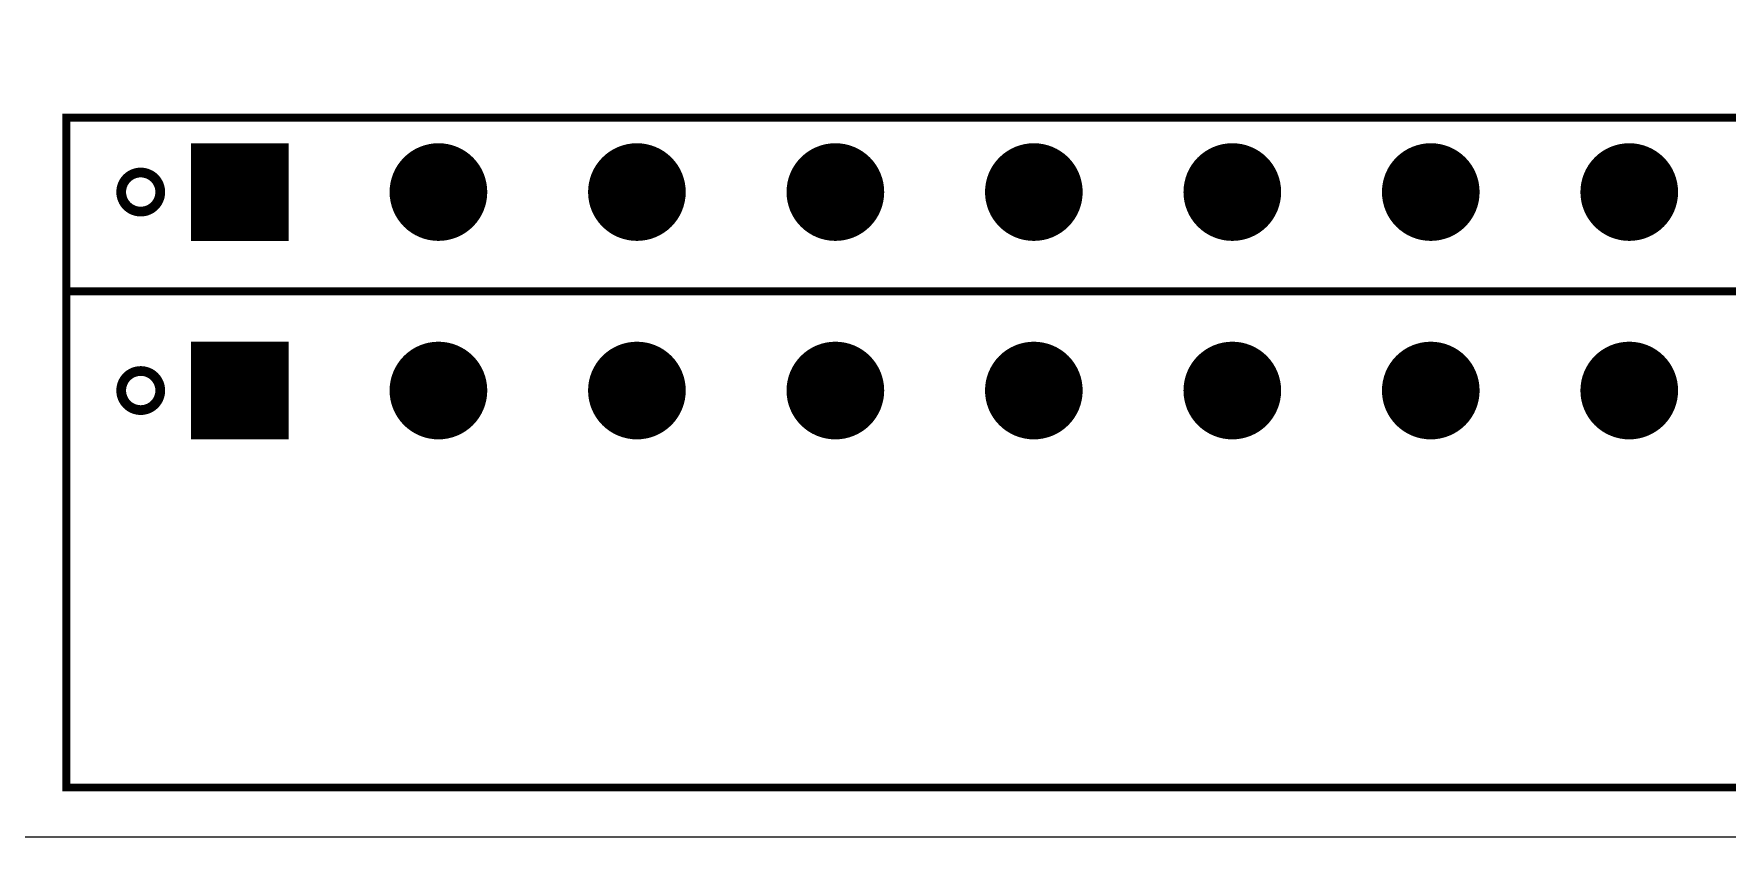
# Model space of a CAD drawing. Extents: x 51 to 816, y 111 to 274.
# Drawn here: x 87.6 to 141.8, y 122.9 to 148.6 of the extents above; entities that cross this region are included whole.
import ezdxf

# ---------------------------------------------------------------- set-up
doc = ezdxf.new("R2010")
doc.units = 0
doc.header["$MEASUREMENT"] = 0
doc.layers.add('BOARD', color=7, linetype='Continuous')
doc.layers.add('TOP', color=7, linetype='Continuous')

msp = doc.modelspace()

# ---------------------------------------------------------------- linework, layer by layer
at = {"layer": 'BOARD'}
msp.add_lwpolyline([(63.2722, 251.484), (354.4197, 251.484), (354.4197, 122.8965), (63.2722, 122.8965)], close=True, dxfattribs=at)
at = {"layer": 'TOP'}
for points, const_width in [([(195.0347, 145.9153), (88.6722, 145.9153), (88.6722, 124.484), (195.0347, 124.484)], 0.25), ([(92.7285, 145.034), (95.7285, 145.034), (95.7285, 142.034), (92.7285, 142.034)], 0.125), ([(88.6722, 140.359), (195.0347, 140.359), (195.0347, 124.484), (88.6722, 124.484)], 0.25), ([(92.7285, 138.684), (95.7285, 138.684), (95.7285, 135.684), (92.7285, 135.684)], 0.125)]:
    msp.add_lwpolyline(points, close=True, dxfattribs=dict(at, const_width=const_width))
for points, const_width in [([(92.8035, 145.034), (92.8035, 142.034)], 0.125), ([(92.9285, 145.034), (92.9285, 142.034)], 0.125), ([(93.0535, 145.034), (93.0535, 142.034)], 0.125), ([(93.1785, 145.034), (93.1785, 142.034)], 0.125), ([(93.3035, 145.034), (93.3035, 142.034)], 0.125), ([(93.4285, 145.034), (93.4285, 142.034)], 0.125), ([(93.5535, 145.034), (93.5535, 142.034)], 0.125), ([(93.6785, 145.034), (93.6785, 142.034)], 0.125), ([(93.8035, 145.034), (93.8035, 142.034)], 0.125), ([(93.9285, 145.034), (93.9285, 142.034)], 0.125), ([(94.0535, 145.034), (94.0535, 142.034)], 0.125), ([(94.1785, 145.034), (94.1785, 142.034)], 0.125), ([(94.3035, 145.034), (94.3035, 142.034)], 0.125), ([(94.4285, 145.034), (94.4285, 142.034)], 0.125), ([(94.5535, 145.034), (94.5535, 142.034)], 0.125), ([(94.6785, 145.034), (94.6785, 142.034)], 0.125), ([(94.8035, 145.034), (94.8035, 142.034)], 0.125), ([(94.9285, 145.034), (94.9285, 142.034)], 0.125), ([(95.0535, 145.034), (95.0535, 142.034)], 0.125), ([(95.1785, 145.034), (95.1785, 142.034)], 0.125), ([(95.3035, 145.034), (95.3035, 142.034)], 0.125), ([(95.4285, 145.034), (95.4285, 142.034)], 0.125), ([(95.5535, 145.034), (95.5535, 142.034)], 0.125), ([(95.6785, 145.034), (95.6785, 142.034)], 0.125), ([(99.5535, 144.629), (99.5535, 142.439)], 0.125), ([(99.6785, 144.734), (99.6785, 142.334)], 0.125), ([(99.8035, 144.8178), (99.8035, 142.2503)], 0.125), ([(99.9285, 144.8853), (99.9285, 142.1828)], 0.125), ([(100.0535, 144.939), (100.0535, 142.129)], 0.125), ([(100.1785, 144.979), (100.1785, 142.089)], 0.125), ([(100.3035, 145.0078), (100.3035, 142.0603)], 0.125), ([(100.4285, 145.0253), (100.4285, 142.0428)], 0.125), ([(100.5535, 145.0328), (100.5535, 142.0353)], 0.125), ([(100.6785, 145.0303), (100.6785, 142.0378)], 0.125), ([(100.8035, 145.0165), (100.8035, 142.0515)], 0.125), ([(100.9285, 144.9915), (100.9285, 142.0765)], 0.125), ([(101.0535, 144.9565), (101.0535, 142.1115)], 0.125), ([(101.1785, 144.9078), (101.1785, 142.1603)], 0.125), ([(101.3035, 144.8465), (101.3035, 142.2215)], 0.125), ([(101.4285, 144.769), (101.4285, 142.299)], 0.125), ([(101.5535, 144.6728), (101.5535, 142.3953)], 0.125), ([(105.9285, 144.6515), (105.9285, 142.4165)], 0.125), ([(106.0535, 144.7515), (106.0535, 142.3165)], 0.125), ([(106.1785, 144.8328), (106.1785, 142.2353)], 0.125), ([(106.3035, 144.8965), (106.3035, 142.1715)], 0.125), ([(106.4285, 144.9478), (106.4285, 142.1203)], 0.125), ([(106.5535, 144.9853), (106.5535, 142.0828)], 0.125), ([(106.6785, 145.0128), (106.6785, 142.0553)], 0.125), ([(106.8035, 145.0278), (106.8035, 142.0403)], 0.125), ([(106.9285, 145.034), (106.9285, 142.034)], 0.125), ([(107.0535, 145.0278), (107.0535, 142.0403)], 0.125), ([(107.1785, 145.0128), (107.1785, 142.0553)], 0.125), ([(107.3035, 144.9853), (107.3035, 142.0828)], 0.125), ([(107.4285, 144.9478), (107.4285, 142.1203)], 0.125), ([(107.5535, 144.8965), (107.5535, 142.1715)], 0.125), ([(107.6785, 144.8328), (107.6785, 142.2353)], 0.125), ([(107.8035, 144.7515), (107.8035, 142.3165)], 0.125), ([(107.9285, 144.6515), (107.9285, 142.4165)], 0.125), ([(112.3035, 144.6728), (112.3035, 142.3953)], 0.125), ([(112.4285, 144.769), (112.4285, 142.299)], 0.125), ([(112.5535, 144.8465), (112.5535, 142.2215)], 0.125), ([(112.6785, 144.9078), (112.6785, 142.1603)], 0.125), ([(112.8035, 144.9565), (112.8035, 142.1115)], 0.125), ([(112.9285, 144.9915), (112.9285, 142.0765)], 0.125), ([(113.0535, 145.0165), (113.0535, 142.0515)], 0.125), ([(113.1785, 145.0303), (113.1785, 142.0378)], 0.125), ([(113.3035, 145.0328), (113.3035, 142.0353)], 0.125), ([(113.4285, 145.0253), (113.4285, 142.0428)], 0.125), ([(113.5535, 145.0078), (113.5535, 142.0603)], 0.125), ([(113.6785, 144.979), (113.6785, 142.089)], 0.125), ([(113.8035, 144.939), (113.8035, 142.129)], 0.125), ([(113.9285, 144.8853), (113.9285, 142.1828)], 0.125), ([(114.0535, 144.8178), (114.0535, 142.2503)], 0.125), ([(114.1785, 144.734), (114.1785, 142.334)], 0.125), ([(114.3035, 144.629), (114.3035, 142.439)], 0.125), ([(118.6785, 144.694), (118.6785, 142.374)], 0.125), ([(118.8035, 144.7865), (118.8035, 142.2815)], 0.125), ([(118.9285, 144.8603), (118.9285, 142.2078)], 0.125), ([(119.0535, 144.919), (119.0535, 142.149)], 0.125), ([(119.1785, 144.964), (119.1785, 142.104)], 0.125), ([(119.3035, 144.9978), (119.3035, 142.0703)], 0.125), ([(119.4285, 145.0203), (119.4285, 142.0478)], 0.125), ([(119.5535, 145.0315), (119.5535, 142.0365)], 0.125), ([(119.6785, 145.0328), (119.6785, 142.0353)], 0.125), ([(119.8035, 145.0228), (119.8035, 142.0453)], 0.125), ([(119.9285, 145.0028), (119.9285, 142.0653)], 0.125), ([(120.0535, 144.9715), (120.0535, 142.0965)], 0.125), ([(120.1785, 144.929), (120.1785, 142.139)], 0.125), ([(120.3035, 144.8728), (120.3035, 142.1953)], 0.125), ([(120.4285, 144.8028), (120.4285, 142.2653)], 0.125), ([(120.5535, 144.714), (120.5535, 142.354)], 0.125), ([(120.6785, 144.604), (120.6785, 142.464)], 0.125), ([(124.9285, 144.604), (124.9285, 142.464)], 0.125), ([(125.0535, 144.714), (125.0535, 142.354)], 0.125), ([(125.1785, 144.8028), (125.1785, 142.2653)], 0.125), ([(125.3035, 144.8728), (125.3035, 142.1953)], 0.125), ([(125.4285, 144.929), (125.4285, 142.139)], 0.125), ([(125.5535, 144.9715), (125.5535, 142.0965)], 0.125), ([(125.6785, 145.0028), (125.6785, 142.0653)], 0.125), ([(125.8035, 145.0228), (125.8035, 142.0453)], 0.125), ([(125.9285, 145.0328), (125.9285, 142.0353)], 0.125), ([(126.0535, 145.0315), (126.0535, 142.0365)], 0.125), ([(126.1785, 145.0203), (126.1785, 142.0478)], 0.125), ([(126.3035, 144.9978), (126.3035, 142.0703)], 0.125), ([(126.4285, 144.964), (126.4285, 142.104)], 0.125), ([(126.5535, 144.919), (126.5535, 142.149)], 0.125), ([(126.6785, 144.8603), (126.6785, 142.2078)], 0.125), ([(126.8035, 144.7865), (126.8035, 142.2815)], 0.125), ([(126.9285, 144.694), (126.9285, 142.374)], 0.125), ([(131.3035, 144.629), (131.3035, 142.439)], 0.125), ([(131.4285, 144.734), (131.4285, 142.334)], 0.125), ([(131.5535, 144.8178), (131.5535, 142.2503)], 0.125), ([(131.6785, 144.8853), (131.6785, 142.1828)], 0.125), ([(131.8035, 144.939), (131.8035, 142.129)], 0.125), ([(131.9285, 144.979), (131.9285, 142.089)], 0.125), ([(132.0535, 145.0078), (132.0535, 142.0603)], 0.125), ([(132.1785, 145.0253), (132.1785, 142.0428)], 0.125), ([(132.3035, 145.0328), (132.3035, 142.0353)], 0.125), ([(132.4285, 145.0303), (132.4285, 142.0378)], 0.125), ([(132.5535, 145.0165), (132.5535, 142.0515)], 0.125), ([(132.6785, 144.9915), (132.6785, 142.0765)], 0.125), ([(132.8035, 144.9565), (132.8035, 142.1115)], 0.125), ([(132.9285, 144.9078), (132.9285, 142.1603)], 0.125), ([(133.0535, 144.8465), (133.0535, 142.2215)], 0.125), ([(133.1785, 144.769), (133.1785, 142.299)], 0.125), ([(133.3035, 144.6728), (133.3035, 142.3953)], 0.125), ([(137.6785, 144.6515), (137.6785, 142.4165)], 0.125), ([(137.8035, 144.7515), (137.8035, 142.3165)], 0.125), ([(137.9285, 144.8328), (137.9285, 142.2353)], 0.125), ([(138.0535, 144.8965), (138.0535, 142.1715)], 0.125), ([(138.1785, 144.9478), (138.1785, 142.1203)], 0.125), ([(138.3035, 144.9853), (138.3035, 142.0828)], 0.125), ([(138.4285, 145.0128), (138.4285, 142.0553)], 0.125), ([(138.5535, 145.0278), (138.5535, 142.0403)], 0.125), ([(138.6785, 145.034), (138.6785, 142.034)], 0.125), ([(138.8035, 145.0278), (138.8035, 142.0403)], 0.125), ([(138.9285, 145.0128), (138.9285, 142.0553)], 0.125), ([(139.0535, 144.9853), (139.0535, 142.0828)], 0.125), ([(139.1785, 144.9478), (139.1785, 142.1203)], 0.125), ([(139.3035, 144.8965), (139.3035, 142.1715)], 0.125), ([(139.4285, 144.8328), (139.4285, 142.2353)], 0.125), ([(139.5535, 144.7515), (139.5535, 142.3165)], 0.125), ([(139.6785, 144.6515), (139.6785, 142.4165)], 0.125), ([(99.1785, 144.0715), (99.1785, 142.9965)], 0.125), ([(99.3035, 144.324), (99.3035, 142.744)], 0.125), ([(99.4285, 144.4965), (99.4285, 142.5715)], 0.125), ([(101.6785, 144.5528), (101.6785, 142.5153)], 0.125), ([(101.8035, 144.399), (101.8035, 142.669)], 0.125), ([(101.9285, 144.1878), (101.9285, 142.8803)], 0.125), ([(105.5535, 144.1328), (105.5535, 142.9353)], 0.125), ([(105.6785, 144.3628), (105.6785, 142.7053)], 0.125), ([(105.8035, 144.5253), (105.8035, 142.5428)], 0.125), ([(108.0535, 144.5253), (108.0535, 142.5428)], 0.125), ([(108.1785, 144.3628), (108.1785, 142.7053)], 0.125), ([(108.3035, 144.1328), (108.3035, 142.9353)], 0.125), ([(111.9285, 144.1878), (111.9285, 142.8803)], 0.125), ([(112.0535, 144.399), (112.0535, 142.669)], 0.125), ([(112.1785, 144.5528), (112.1785, 142.5153)], 0.125), ([(114.4285, 144.4965), (114.4285, 142.5715)], 0.125), ([(114.5535, 144.324), (114.5535, 142.744)], 0.125), ([(114.6785, 144.0715), (114.6785, 142.9965)], 0.125), ([(118.3035, 144.2365), (118.3035, 142.8315)], 0.125), ([(118.4285, 144.434), (118.4285, 142.634)], 0.125), ([(118.5535, 144.579), (118.5535, 142.489)], 0.125), ([(120.8035, 144.4653), (120.8035, 142.6028)], 0.125), ([(120.9285, 144.2815), (120.9285, 142.7865)], 0.125), ([(124.6785, 144.2815), (124.6785, 142.7865)], 0.125), ([(124.8035, 144.4653), (124.8035, 142.6028)], 0.125), ([(127.0535, 144.579), (127.0535, 142.489)], 0.125), ([(127.1785, 144.434), (127.1785, 142.634)], 0.125), ([(127.3035, 144.2365), (127.3035, 142.8315)], 0.125), ([(130.9285, 144.0715), (130.9285, 142.9965)], 0.125), ([(131.0535, 144.324), (131.0535, 142.744)], 0.125), ([(131.1785, 144.4965), (131.1785, 142.5715)], 0.125), ([(133.4285, 144.5528), (133.4285, 142.5153)], 0.125), ([(133.5535, 144.399), (133.5535, 142.669)], 0.125), ([(133.6785, 144.1878), (133.6785, 142.8803)], 0.125), ([(137.3035, 144.1328), (137.3035, 142.9353)], 0.125), ([(137.4285, 144.3628), (137.4285, 142.7053)], 0.125), ([(137.5535, 144.5253), (137.5535, 142.5428)], 0.125), ([(139.8035, 144.5253), (139.8035, 142.5428)], 0.125), ([(139.9285, 144.3628), (139.9285, 142.7053)], 0.125), ([(140.0535, 144.1328), (140.0535, 142.9353)], 0.125), ([(102.0535, 143.8065), (102.0535, 143.2615)], 0.125), ([(111.8035, 143.8065), (111.8035, 143.2615)], 0.125), ([(118.1785, 143.9178), (118.1785, 143.1503)], 0.125), ([(121.0535, 144.0015), (121.0535, 143.0665)], 0.125), ([(124.5535, 144.0015), (124.5535, 143.0665)], 0.125), ([(127.4285, 143.9178), (127.4285, 143.1503)], 0.125), ([(133.8035, 143.8065), (133.8035, 143.2615)], 0.125), ([(195.0347, 140.359), (88.6722, 140.359)], 0.25), ([(92.8035, 138.684), (92.8035, 135.684)], 0.125), ([(92.9285, 138.684), (92.9285, 135.684)], 0.125), ([(93.0535, 138.684), (93.0535, 135.684)], 0.125), ([(93.1785, 138.684), (93.1785, 135.684)], 0.125), ([(93.3035, 138.684), (93.3035, 135.684)], 0.125), ([(93.4285, 138.684), (93.4285, 135.684)], 0.125), ([(93.5535, 138.684), (93.5535, 135.684)], 0.125), ([(93.6785, 138.684), (93.6785, 135.684)], 0.125), ([(93.8035, 138.684), (93.8035, 135.684)], 0.125), ([(93.9285, 138.684), (93.9285, 135.684)], 0.125), ([(94.0535, 138.684), (94.0535, 135.684)], 0.125), ([(94.1785, 138.684), (94.1785, 135.684)], 0.125), ([(94.3035, 138.684), (94.3035, 135.684)], 0.125), ([(94.4285, 138.684), (94.4285, 135.684)], 0.125), ([(94.5535, 138.684), (94.5535, 135.684)], 0.125), ([(94.6785, 138.684), (94.6785, 135.684)], 0.125), ([(94.8035, 138.684), (94.8035, 135.684)], 0.125), ([(94.9285, 138.684), (94.9285, 135.684)], 0.125), ([(95.0535, 138.684), (95.0535, 135.684)], 0.125), ([(95.1785, 138.684), (95.1785, 135.684)], 0.125), ([(95.3035, 138.684), (95.3035, 135.684)], 0.125), ([(95.4285, 138.684), (95.4285, 135.684)], 0.125), ([(95.5535, 138.684), (95.5535, 135.684)], 0.125), ([(95.6785, 138.684), (95.6785, 135.684)], 0.125), ([(100.1785, 138.629), (100.1785, 135.739)], 0.125), ([(100.3035, 138.6578), (100.3035, 135.7103)], 0.125), ([(100.4285, 138.6753), (100.4285, 135.6928)], 0.125), ([(100.5535, 138.6828), (100.5535, 135.6853)], 0.125), ([(100.6785, 138.6803), (100.6785, 135.6878)], 0.125), ([(100.8035, 138.6665), (100.8035, 135.7015)], 0.125), ([(100.9285, 138.6415), (100.9285, 135.7265)], 0.125), ([(106.5535, 138.6353), (106.5535, 135.7328)], 0.125), ([(106.6785, 138.6628), (106.6785, 135.7053)], 0.125), ([(106.8035, 138.6778), (106.8035, 135.6903)], 0.125), ([(106.9285, 138.684), (106.9285, 135.684)], 0.125), ([(107.0535, 138.6778), (107.0535, 135.6903)], 0.125), ([(107.1785, 138.6628), (107.1785, 135.7053)], 0.125), ([(107.3035, 138.6353), (107.3035, 135.7328)], 0.125), ([(112.9285, 138.6415), (112.9285, 135.7265)], 0.125), ([(113.0535, 138.6665), (113.0535, 135.7015)], 0.125), ([(113.1785, 138.6803), (113.1785, 135.6878)], 0.125), ([(113.3035, 138.6828), (113.3035, 135.6853)], 0.125), ([(113.4285, 138.6753), (113.4285, 135.6928)], 0.125), ([(113.5535, 138.6578), (113.5535, 135.7103)], 0.125), ([(113.6785, 138.629), (113.6785, 135.739)], 0.125), ([(119.3035, 138.6478), (119.3035, 135.7203)], 0.125), ([(119.4285, 138.6703), (119.4285, 135.6978)], 0.125), ([(119.5535, 138.6815), (119.5535, 135.6865)], 0.125), ([(119.6785, 138.6828), (119.6785, 135.6853)], 0.125), ([(119.8035, 138.6728), (119.8035, 135.6953)], 0.125), ([(119.9285, 138.6528), (119.9285, 135.7153)], 0.125), ([(125.6785, 138.6528), (125.6785, 135.7153)], 0.125), ([(125.8035, 138.6728), (125.8035, 135.6953)], 0.125), ([(125.9285, 138.6828), (125.9285, 135.6853)], 0.125), ([(126.0535, 138.6815), (126.0535, 135.6865)], 0.125), ([(126.1785, 138.6703), (126.1785, 135.6978)], 0.125), ([(126.3035, 138.6478), (126.3035, 135.7203)], 0.125), ([(131.9285, 138.629), (131.9285, 135.739)], 0.125), ([(132.0535, 138.6578), (132.0535, 135.7103)], 0.125), ([(132.1785, 138.6753), (132.1785, 135.6928)], 0.125), ([(132.3035, 138.6828), (132.3035, 135.6853)], 0.125), ([(132.4285, 138.6803), (132.4285, 135.6878)], 0.125), ([(132.5535, 138.6665), (132.5535, 135.7015)], 0.125), ([(132.6785, 138.6415), (132.6785, 135.7265)], 0.125), ([(138.3035, 138.6353), (138.3035, 135.7328)], 0.125), ([(138.4285, 138.6628), (138.4285, 135.7053)], 0.125), ([(138.5535, 138.6778), (138.5535, 135.6903)], 0.125), ([(138.6785, 138.684), (138.6785, 135.684)], 0.125), ([(138.8035, 138.6778), (138.8035, 135.6903)], 0.125), ([(138.9285, 138.6628), (138.9285, 135.7053)], 0.125), ([(139.0535, 138.6353), (139.0535, 135.7328)], 0.125), ([(99.4285, 138.1465), (99.4285, 136.2215)], 0.125), ([(99.5535, 138.279), (99.5535, 136.089)], 0.125), ([(99.6785, 138.384), (99.6785, 135.984)], 0.125), ([(99.8035, 138.4678), (99.8035, 135.9003)], 0.125), ([(99.9285, 138.5353), (99.9285, 135.8328)], 0.125), ([(100.0535, 138.589), (100.0535, 135.779)], 0.125), ([(101.0535, 138.6065), (101.0535, 135.7615)], 0.125), ([(101.1785, 138.5578), (101.1785, 135.8103)], 0.125), ([(101.3035, 138.4965), (101.3035, 135.8715)], 0.125), ([(101.4285, 138.419), (101.4285, 135.949)], 0.125), ([(101.5535, 138.3228), (101.5535, 136.0453)], 0.125), ([(101.6785, 138.2028), (101.6785, 136.1653)], 0.125), ([(105.8035, 138.1753), (105.8035, 136.1928)], 0.125), ([(105.9285, 138.3015), (105.9285, 136.0665)], 0.125), ([(106.0535, 138.4015), (106.0535, 135.9665)], 0.125), ([(106.1785, 138.4828), (106.1785, 135.8853)], 0.125), ([(106.3035, 138.5465), (106.3035, 135.8215)], 0.125), ([(106.4285, 138.5978), (106.4285, 135.7703)], 0.125), ([(107.4285, 138.5978), (107.4285, 135.7703)], 0.125), ([(107.5535, 138.5465), (107.5535, 135.8215)], 0.125), ([(107.6785, 138.4828), (107.6785, 135.8853)], 0.125), ([(107.8035, 138.4015), (107.8035, 135.9665)], 0.125), ([(107.9285, 138.3015), (107.9285, 136.0665)], 0.125), ([(108.0535, 138.1753), (108.0535, 136.1928)], 0.125), ([(112.1785, 138.2028), (112.1785, 136.1653)], 0.125), ([(112.3035, 138.3228), (112.3035, 136.0453)], 0.125), ([(112.4285, 138.419), (112.4285, 135.949)], 0.125), ([(112.5535, 138.4965), (112.5535, 135.8715)], 0.125), ([(112.6785, 138.5578), (112.6785, 135.8103)], 0.125), ([(112.8035, 138.6065), (112.8035, 135.7615)], 0.125), ([(113.8035, 138.589), (113.8035, 135.779)], 0.125), ([(113.9285, 138.5353), (113.9285, 135.8328)], 0.125), ([(114.0535, 138.4678), (114.0535, 135.9003)], 0.125), ([(114.1785, 138.384), (114.1785, 135.984)], 0.125), ([(114.3035, 138.279), (114.3035, 136.089)], 0.125), ([(114.4285, 138.1465), (114.4285, 136.2215)], 0.125), ([(118.5535, 138.229), (118.5535, 136.139)], 0.125), ([(118.6785, 138.344), (118.6785, 136.024)], 0.125), ([(118.8035, 138.4365), (118.8035, 135.9315)], 0.125), ([(118.9285, 138.5103), (118.9285, 135.8578)], 0.125), ([(119.0535, 138.569), (119.0535, 135.799)], 0.125), ([(119.1785, 138.614), (119.1785, 135.754)], 0.125), ([(120.0535, 138.6215), (120.0535, 135.7465)], 0.125), ([(120.1785, 138.579), (120.1785, 135.789)], 0.125), ([(120.3035, 138.5228), (120.3035, 135.8453)], 0.125), ([(120.4285, 138.4528), (120.4285, 135.9153)], 0.125), ([(120.5535, 138.364), (120.5535, 136.004)], 0.125), ([(120.6785, 138.254), (120.6785, 136.114)], 0.125), ([(120.8035, 138.1153), (120.8035, 136.2528)], 0.125), ([(124.8035, 138.1153), (124.8035, 136.2528)], 0.125), ([(124.9285, 138.254), (124.9285, 136.114)], 0.125), ([(125.0535, 138.364), (125.0535, 136.004)], 0.125), ([(125.1785, 138.4528), (125.1785, 135.9153)], 0.125), ([(125.3035, 138.5228), (125.3035, 135.8453)], 0.125), ([(125.4285, 138.579), (125.4285, 135.789)], 0.125), ([(125.5535, 138.6215), (125.5535, 135.7465)], 0.125), ([(126.4285, 138.614), (126.4285, 135.754)], 0.125), ([(126.5535, 138.569), (126.5535, 135.799)], 0.125), ([(126.6785, 138.5103), (126.6785, 135.8578)], 0.125), ([(126.8035, 138.4365), (126.8035, 135.9315)], 0.125), ([(126.9285, 138.344), (126.9285, 136.024)], 0.125), ([(127.0535, 138.229), (127.0535, 136.139)], 0.125), ([(131.1785, 138.1465), (131.1785, 136.2215)], 0.125), ([(131.3035, 138.279), (131.3035, 136.089)], 0.125), ([(131.4285, 138.384), (131.4285, 135.984)], 0.125), ([(131.5535, 138.4678), (131.5535, 135.9003)], 0.125), ([(131.6785, 138.5353), (131.6785, 135.8328)], 0.125), ([(131.8035, 138.589), (131.8035, 135.779)], 0.125), ([(132.8035, 138.6065), (132.8035, 135.7615)], 0.125), ([(132.9285, 138.5578), (132.9285, 135.8103)], 0.125), ([(133.0535, 138.4965), (133.0535, 135.8715)], 0.125), ([(133.1785, 138.419), (133.1785, 135.949)], 0.125), ([(133.3035, 138.3228), (133.3035, 136.0453)], 0.125), ([(133.4285, 138.2028), (133.4285, 136.1653)], 0.125), ([(137.5535, 138.1753), (137.5535, 136.1928)], 0.125), ([(137.6785, 138.3015), (137.6785, 136.0665)], 0.125), ([(137.8035, 138.4015), (137.8035, 135.9665)], 0.125), ([(137.9285, 138.4828), (137.9285, 135.8853)], 0.125), ([(138.0535, 138.5465), (138.0535, 135.8215)], 0.125), ([(138.1785, 138.5978), (138.1785, 135.7703)], 0.125), ([(139.1785, 138.5978), (139.1785, 135.7703)], 0.125), ([(139.3035, 138.5465), (139.3035, 135.8215)], 0.125), ([(139.4285, 138.4828), (139.4285, 135.8853)], 0.125), ([(139.5535, 138.4015), (139.5535, 135.9665)], 0.125), ([(139.6785, 138.3015), (139.6785, 136.0665)], 0.125), ([(139.8035, 138.1753), (139.8035, 136.1928)], 0.125), ([(99.1785, 137.7215), (99.1785, 136.6465)], 0.125), ([(99.3035, 137.974), (99.3035, 136.394)], 0.125), ([(101.8035, 138.049), (101.8035, 136.319)], 0.125), ([(101.9285, 137.8378), (101.9285, 136.5303)], 0.125), ([(105.5535, 137.7828), (105.5535, 136.5853)], 0.125), ([(105.6785, 138.0128), (105.6785, 136.3553)], 0.125), ([(108.1785, 138.0128), (108.1785, 136.3553)], 0.125), ([(108.3035, 137.7828), (108.3035, 136.5853)], 0.125), ([(111.9285, 137.8378), (111.9285, 136.5303)], 0.125), ([(112.0535, 138.049), (112.0535, 136.319)], 0.125), ([(114.5535, 137.974), (114.5535, 136.394)], 0.125), ([(114.6785, 137.7215), (114.6785, 136.6465)], 0.125), ([(118.1785, 137.5678), (118.1785, 136.8003)], 0.125), ([(118.3035, 137.8865), (118.3035, 136.4815)], 0.125), ([(118.4285, 138.084), (118.4285, 136.284)], 0.125), ([(120.9285, 137.9315), (120.9285, 136.4365)], 0.125), ([(121.0535, 137.6515), (121.0535, 136.7165)], 0.125), ([(124.5535, 137.6515), (124.5535, 136.7165)], 0.125), ([(124.6785, 137.9315), (124.6785, 136.4365)], 0.125), ([(127.1785, 138.084), (127.1785, 136.284)], 0.125), ([(127.3035, 137.8865), (127.3035, 136.4815)], 0.125), ([(127.4285, 137.5678), (127.4285, 136.8003)], 0.125), ([(130.9285, 137.7215), (130.9285, 136.6465)], 0.125), ([(131.0535, 137.974), (131.0535, 136.394)], 0.125), ([(133.5535, 138.049), (133.5535, 136.319)], 0.125), ([(133.6785, 137.8378), (133.6785, 136.5303)], 0.125), ([(137.3035, 137.7828), (137.3035, 136.5853)], 0.125), ([(137.4285, 138.0128), (137.4285, 136.3553)], 0.125), ([(139.9285, 138.0128), (139.9285, 136.3553)], 0.125), ([(140.0535, 137.7828), (140.0535, 136.5853)], 0.125), ([(102.0535, 137.4565), (102.0535, 136.9115)], 0.125), ([(111.8035, 137.4565), (111.8035, 136.9115)], 0.125), ([(133.8035, 137.4565), (133.8035, 136.9115)], 0.125)]:
    msp.add_lwpolyline(points, dxfattribs=dict(at, const_width=const_width))
for points, const_width in [([(99.0785, 143.534, 1), (102.0785, 143.534, 1)], 0.125), ([(105.4285, 143.534, 1), (108.4285, 143.534, 1)], 0.125), ([(111.7785, 143.534, 1), (114.7785, 143.534, 1)], 0.125), ([(118.1285, 143.534, 1), (121.1285, 143.534, 1)], 0.125), ([(124.4785, 143.534, 1), (127.4785, 143.534, 1)], 0.125), ([(130.8285, 143.534, 1), (133.8285, 143.534, 1)], 0.125), ([(137.1785, 143.534, 1), (140.1785, 143.534, 1)], 0.125), ([(91.0535, 143.3778, 1), (91.0535, 143.6903, 1)], 1.25), ([(99.0785, 137.184, 1), (102.0785, 137.184, 1)], 0.125), ([(105.4285, 137.184, 1), (108.4285, 137.184, 1)], 0.125), ([(111.7785, 137.184, 1), (114.7785, 137.184, 1)], 0.125), ([(118.1285, 137.184, 1), (121.1285, 137.184, 1)], 0.125), ([(124.4785, 137.184, 1), (127.4785, 137.184, 1)], 0.125), ([(130.8285, 137.184, 1), (133.8285, 137.184, 1)], 0.125), ([(137.1785, 137.184, 1), (140.1785, 137.184, 1)], 0.125), ([(91.0535, 137.0278, 1), (91.0535, 137.3403, 1)], 1.25)]:
    msp.add_lwpolyline(points, format="xyb", close=True, dxfattribs=dict(at, const_width=const_width))

doc.saveas('drawing.dxf')
